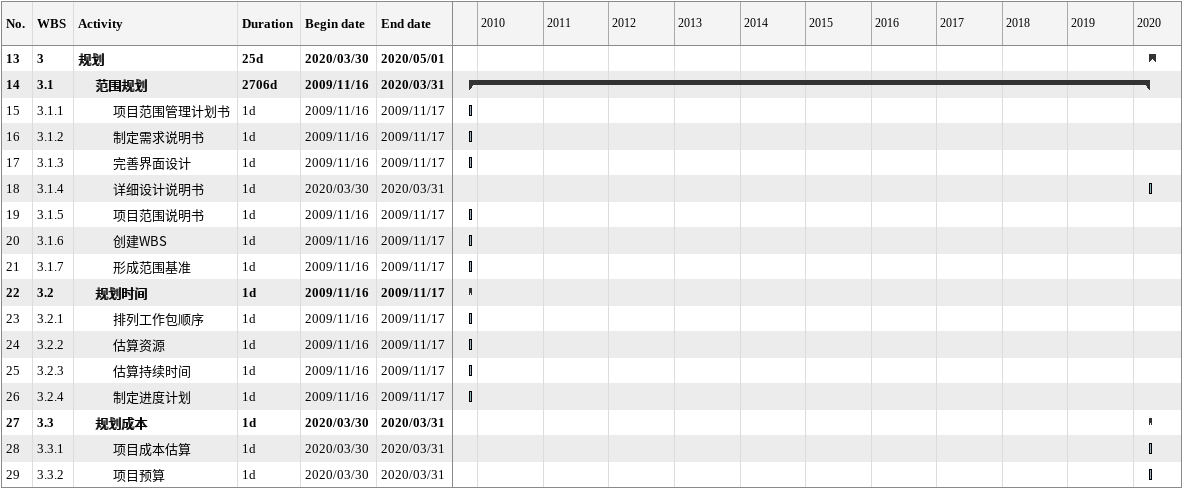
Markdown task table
| ID | WBS | Task | Duration | Start | Finish |
|---|---|---|---|---|---|
| 13 | 3 | **规划** | 25d | 2020-03-30 | 2020-05-01 |
| 14 | 3.1 | **范围规划** | 2706d | 2009-11-16 | 2020-03-31 |
| 15 | 3.1.1 | 项目范围管理计划书 | 1d | 2009-11-16 | 2009-11-17 |
| 16 | 3.1.2 | 制定需求说明书 | 1d | 2009-11-16 | 2009-11-17 |
| 17 | 3.1.3 | 完善界面设计 | 1d | 2009-11-16 | 2009-11-17 |
| 18 | 3.1.4 | 详细设计说明书 | 1d | 2020-03-30 | 2020-03-31 |
| 19 | 3.1.5 | 项目范围说明书 | 1d | 2009-11-16 | 2009-11-17 |
| 20 | 3.1.6 | 创建WBS | 1d | 2009-11-16 | 2009-11-17 |
| 21 | 3.1.7 | 形成范围基准 | 1d | 2009-11-16 | 2009-11-17 |
| 22 | 3.2 | **规划时间** | 1d | 2009-11-16 | 2009-11-17 |
| 23 | 3.2.1 | 排列工作包顺序 | 1d | 2009-11-16 | 2009-11-17 |
| 24 | 3.2.2 | 估算资源 | 1d | 2009-11-16 | 2009-11-17 |
| 25 | 3.2.3 | 估算持续时间 | 1d | 2009-11-16 | 2009-11-17 |
| 26 | 3.2.4 | 制定进度计划 | 1d | 2009-11-16 | 2009-11-17 |
| 27 | 3.3 | **规划成本** | 1d | 2020-03-30 | 2020-03-31 |
| 28 | 3.3.1 | 项目成本估算 | 1d | 2020-03-30 | 2020-03-31 |
| 29 | 3.3.2 | 项目预算 | 1d | 2020-03-30 | 2020-03-31 |
